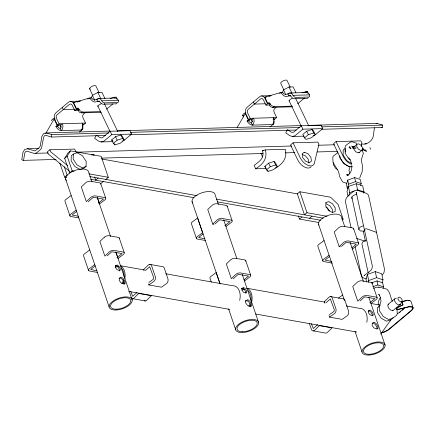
<?xml version="1.0" encoding="UTF-8"?>
<svg xmlns="http://www.w3.org/2000/svg" width="435" height="435" viewBox="0 0 435 435"><rect width="100%" height="100%" fill="white"/><g stroke="black" fill="none" stroke-linecap="round" stroke-linejoin="round"><path stroke-width="0.65" d="M351.763 165.561C352.198 169.362 350.887 173.908 347.076 175.49L348 175.251M378.26 305.136L378.292 302.01L379.608 298.633L380.397 297.736M73.276 154.115L73.189 159.112L76.908 164.789L82.258 167.818L86.103 166.431L86.19 161.434L82.471 155.757L77.12 152.728L73.276 154.115L71.231 155.833L71.144 160.83L74.864 166.507L80.214 169.536M332.666 212.416L332.71 210.007L330.024 205.907L326.158 203.721M339.855 155.937L339.822 157.813L343.541 163.489L348.892 166.518M345.232 149.569L345.167 153.321L348.886 158.998L350.496 159.906M379.543 307.659L379.489 310.78L383.208 316.457L388.558 319.486L390.206 318.893M396.405 298.247L394.692 298.867L394.654 301.091L396.307 303.614L398.688 304.957L400.396 304.337L402.092 301.439L402.119 299.856L400.939 298.057L399.248 297.1L398.03 297.54L398.003 299.122L399.178 300.922L400.874 301.879L402.092 301.439M370.294 149.346L370.321 148.079L369.734 147.791M333.487 162.712L333.319 164.577L335.57 168.312L337.549 169.552M38.905 148.433L27.378 148.765L24.626 149.537L22.93 152.5L21.75 159.803L23.582 160.368L24.757 153.066L25.605 151.581L26.981 151.195L33.919 153.337L48.258 152.989M35.371 153.359L36.736 152.712L40.509 149.542L41.532 148.183L43.625 137.21L44.473 135.725L45.849 135.339L51.341 137.036L51.732 134.605L108.701 132.969M374.578 127.721C373.322 131.702 374.388 136.715 371.457 140.054C368.896 143.033 365.569 144.773 361.577 144.007M321.933 129.282L382.294 127.547L382.686 125.117L377.194 123.42L308.018 125.405M361.148 146.242L361.92 142.984L360.903 140.864L336.081 141.576L333.563 143.691L340.681 158.536A9.994 5.693 50 0 0 352.339 166.697M347.728 180.101L346.483 184.478L347.358 188.529L348.604 184.152L347.728 180.101L354.65 177.61L360.327 179.497L361.202 183.548L360.669 185.424M363.655 193.167L364.008 191.927L362.698 185.848L356.265 183.711L348.419 186.533L347.005 191.492L348.033 196.25M348.848 195.707L349.729 192.607L348.419 186.533M382.131 282.929L383.012 279.83L381.696 273.751L375.264 271.614L367.417 274.436L366.004 279.395L366.574 282.027M368.2 282.369L368.733 280.51L367.417 274.436M383.175 288.095L383.534 286.844L382.659 282.793L376.982 280.907L371.316 282.94M378.918 307.692L381.044 301.015L380.114 296.73L378.716 294.185L379.646 295.343M350.028 166.594L348.973 170.308L349.767 173.978M359.636 178.143L362.263 171.395L362.328 165.034L361.235 159.998L363.361 153.321L362.034 149.732M388.477 304.108L387.705 305.734L388.7 308.246L390.875 310.166L392.957 310.378M91.051 98.196L92.383 95.401L97.848 92.481L101.98 92.367L104.987 98.642M282.206 92.715L283.538 89.92L289.003 87L293.136 86.886L295.871 92.595M364.938 230.615L363.883 231.094L360.468 230.98L358.799 229.403L359.859 227.277L363.024 225.852M82.541 124.666L83.645 124.638L82.384 125.693A4.997 2.849 50 0 1 81.111 130.027L61.253 130.598L60.237 128.477L61.052 126.922L60.791 125.035C63.853 120.995 63.309 129.744 61.253 130.598A4.997 2.849 50 0 1 55.908 126.454L57.17 125.394L58.823 125.345L57.567 126.406L55.908 126.454M273.778 120.756A4.997 2.849 50 0 1 272.267 124.551L252.409 125.117L251.392 122.996L252.208 121.441L251.947 119.554C255.008 115.514 254.464 124.263 252.409 125.117A4.997 2.849 50 0 1 247.064 120.973L248.325 119.913L249.978 119.87L248.722 120.925L247.064 120.973M96.07 135.606L94.612 138.319L98.462 141.032L101.105 141.951L113.018 141.614M287.519 129.586L285.768 132.838L289.618 135.557L292.26 136.476L304.174 136.133M45.653 133.583L54.119 119.032L55.218 119.005M237.146 127.52L245.275 113.557L248.325 119.913M402.027 301.515L407.04 300.28L410.118 300.52L411.108 301.792L413.25 308.083L411.983 310.171L388.401 329.991L384.344 332.112L381.479 332.655M74.189 171.221L72.183 170.863L69.665 172.978L64.674 158.302L67.947 152.979L70.465 150.863L101.17 156.339L108.31 177.301L105.792 179.416M64.674 158.302L67.186 156.187L70.465 150.863M51.45 120.636L52.325 119.348L54.56 118.021M243.475 116.977L242.605 115.161L243.48 113.872L245.715 112.545M92.693 95.325L89.496 88.664L90.377 87.375L92.611 86.048L94.89 85.456L95.885 85.951L99.082 92.617M97.788 106.526L98.729 105.145L101.127 103.726M288.943 101.05L289.884 99.669L292.282 98.245M380.728 334.134L390.331 320.579A9.994 5.693 50 0 0 391 318.937M382.354 275.023L384.127 272.212L384.431 268.89L368.635 195.815L368.102 194.619L366.797 193.466L356.956 190.193M145.372 270.603L149.716 266.737L153.751 277.791L153.229 279.324L148.857 282.44M137.014 292.445L132.67 296.311L130.756 291.499M326 302.793L330.344 298.927L334.385 309.981L333.857 311.514L329.485 314.63M317.648 324.635L313.303 328.501L311.389 323.689M88.147 201.802L93.269 197.267L103.486 199.089L98.424 203.15M104.297 237.254L99.865 241.425L104.857 256.101L109.294 251.93A3.453 1.599 -18.8 0 1 114.084 250.419L123.23 252.044A3.453 1.599 -18.8 0 1 123.371 254.437L118.07 258.455L116.118 252.713M107.184 255.856L111.822 251.767L122.045 253.589L116.977 257.656M227.157 206.734A3.453 1.599 -18.8 0 0 226.124 205.402L216.978 203.77A3.453 1.599 -18.8 0 0 212.188 205.282L207.751 209.452L212.748 224.128L217.179 219.958A3.453 1.599 -18.8 0 1 221.97 218.446L231.115 220.077A3.453 1.599 -18.8 0 1 231.257 222.47L225.961 226.483M215.069 223.884L219.713 219.8L229.93 221.622L224.868 225.683M233.144 278.84L238.266 274.3L248.488 276.122L243.937 279.797M353.601 229.267A3.453 1.599 -18.8 0 0 352.562 227.935L343.416 226.303A3.453 1.599 -18.8 0 0 338.631 227.82L334.194 231.985L339.186 246.661L343.623 242.491A3.453 1.599 -18.8 0 1 348.413 240.979L357.559 242.61A3.453 1.599 -18.8 0 1 357.7 245.003L352.399 249.016M341.513 246.417L346.151 242.333L356.374 244.155L351.828 247.825M360.066 300.922L364.709 296.833L374.926 298.655L369.864 302.722M265.502 149.874L262.533 150.581C264.665 158.248 259.668 161.211 254.089 165.414L255.715 168.807C263.061 164.109 267.454 158.797 265.502 149.874L285.36 149.303C287.312 158.226 282.919 163.544 275.572 168.242M78.996 109.201L76.348 109.277L73.705 103.764A4.997 3.741 88.4 0 0 68.529 102.165L55.952 112.736A4.997 3.741 88.4 0 0 54.837 119.62L57.48 125.133L59.057 123.812L85.532 123.051L82.884 117.537L82.628 115.65L83.444 114.095L85.38 112.469M59.057 123.812L56.409 118.298L56.153 116.411L56.969 114.856L69.546 104.286L70.954 103.97L72.134 105.085L74.776 110.599L76.348 109.277M97.962 99.191L94.199 99.936L92.731 99.349L91.524 97.864L89.871 97.913L73.613 102.649L76.663 109.011L77.919 107.956A4.997 2.849 50 0 0 83.264 112.099L100.474 111.605M74.776 110.599L78.088 110.501L79.268 109.511M76.054 152.043L74.63 149.075L49.807 149.787L47.295 151.897L48.312 154.017L69.486 171.276M85.532 123.051L83.96 124.372L82.634 124.41M79.377 132.033L82.492 129.412M106.58 109.169L112.817 103.927M122.556 140.967L123.622 140.69L131.582 134.078L129.956 130.685L110.098 131.256L102.818 137.373L101.344 137.977L99.827 137.509L96.858 135.41M59.856 163.168L64.636 177.203L67.153 175.093L64.326 166.795M111.703 139.907L115.52 136.699L120.897 134.997L122.469 136.498L124.138 139.978L120.321 143.186L114.938 144.888L113.372 143.381L111.703 139.907L112.486 140.657M113.372 143.381L117.189 140.179L122.567 138.477L124.138 139.978M86.103 166.431L84.058 168.149L80.763 169.34M98.207 178.062L95.689 180.177L94.607 177.001M100.762 183.641L103.28 181.531M270.151 103.72L267.503 103.796L264.861 98.283A4.997 3.741 88.4 0 0 259.684 96.684L247.107 107.255A4.997 3.741 88.4 0 0 245.992 114.139L248.641 119.652L250.212 118.331L276.687 117.57L274.045 112.056L273.784 110.169L274.599 108.614L276.051 107.396M250.212 118.331L247.569 112.817L247.308 110.93L248.124 109.375L260.701 98.805L262.109 98.489L263.289 99.604L265.932 105.118L267.503 103.796M289.117 93.71L285.355 94.455L283.886 93.868L282.679 92.383L281.026 92.432L264.768 97.168L267.819 103.53L269.08 102.475A4.997 2.849 50 0 0 274.42 106.618L292.293 106.107M265.932 105.118L269.243 105.02L270.423 104.03M273.963 119.859L274.8 119.157L273.147 119.206M276.687 117.57L275.116 118.891L273.131 118.951M270.01 126.987L273.648 123.931M297.736 103.688L304.495 98.011M313.178 135.628L314.777 135.209L322.737 128.602L321.112 125.209L301.254 125.775L293.978 131.892L292.499 132.496L290.982 132.028L288.013 129.934M264.828 166.387L268.645 163.179L274.023 161.483L275.594 162.984L277.258 166.458L273.446 169.666L268.063 171.368L266.492 169.867L264.828 166.387L265.611 167.138M306.675 131.218L302.858 134.426L304.527 137.906L306.099 139.407L311.476 137.705L315.293 134.497L313.624 131.022L312.058 129.516L306.675 131.218L308.344 134.698L304.527 137.906M293.06 142.81L300.177 157.655A9.994 5.693 50 0 0 308.17 165.43A9.994 5.693 50 0 0 314.418 163.082L318.898 144.219L317.882 142.098L293.06 142.81L290.542 144.926L297.66 159.77A9.994 5.693 50 0 0 304.538 167.045A9.994 5.693 50 0 0 311.155 166.774M266.492 169.867L270.309 166.659L275.692 164.957L277.258 166.458M345.254 148.324L343.21 150.042L343.123 155.039L346.842 160.711L351.659 163.44M342.122 219.996L343.128 219.148L338.136 204.472L330.573 197.218L299.867 191.748L297.35 193.863L304.489 214.825L307.001 212.71L327.076 216.287M353.65 147.084L356.771 144.463L358.435 143.778L360.816 145.067L362.513 147.574L362.534 149.83L358.891 152.892M298.377 215.874L299.459 219.055L301.972 216.94M309.557 218.288L312.074 216.179M354.079 190.905C350.697 194.032 344.694 196.865 345.586 202.433L351.04 227.679M379.576 305.783L377.531 307.501L377.444 312.499L381.163 318.175L386.514 321.204L390.358 319.812M387.982 304.505L394.692 298.867M392.653 310.846L400.396 304.337M390.037 320.16L393.099 317.588M396.671 314.587L404.833 307.724M399.591 312.499L400.613 311.639M402.152 310.345L403.691 309.051M396.774 315.206L391.609 319.045M131.582 134.078L111.724 134.649L103.764 141.261L101.105 141.951M322.737 128.602L302.88 129.168L294.919 135.78L292.26 136.476M71.166 195.445L65.864 199.458A3.453 1.599 -18.8 0 0 65.016 201.313L70.013 215.988M76.158 210.121L70.856 214.134A3.453 1.599 -18.8 0 0 71.003 216.527L78.838 217.924M76.734 211.307L72.188 214.982L78.392 216.304M89.719 249.951L84.417 253.964A3.453 1.599 -18.8 0 0 83.569 255.818L88.566 270.494M94.716 264.621L89.414 268.64A3.453 1.599 -18.8 0 0 89.556 271.032L97.396 272.424M95.287 265.812L90.741 269.488L96.945 270.809M203.178 233.84L198.632 237.515L204.831 238.837M244.513 280.988L249.815 276.97A3.453 1.599 -18.8 0 0 249.674 274.577L240.528 272.952A3.453 1.599 -18.8 0 0 235.737 274.463L231.3 278.634L226.303 263.958L230.74 259.787A3.453 1.599 -18.8 0 1 235.531 258.276L244.677 259.907A3.453 1.599 -18.8 0 1 245.715 261.239M324.048 240.511L318.746 244.524A3.453 1.599 -18.8 0 0 317.903 246.379L322.895 261.054M329.045 255.187L323.743 259.2A3.453 1.599 -18.8 0 0 323.885 261.593L332.378 263.104M329.621 256.373L325.07 260.048L331.927 261.489M338.365 298.225L342.606 295.017M370.957 303.521L376.259 299.503A3.453 1.599 -18.8 0 0 376.112 297.11L366.966 295.485A3.453 1.599 -18.8 0 0 362.181 296.996L357.744 301.167L352.747 286.491L357.184 282.32A3.453 1.599 -18.8 0 1 361.974 280.809L371.12 282.44A3.453 1.599 -18.8 0 1 372.153 283.772M117.026 103.187L116.156 103.84L102.916 104.221L101.447 103.633L99.066 101.034L95.216 102.056A4.997 2.849 50 0 1 89.871 97.913M308.181 97.706L307.311 98.364L294.071 98.74L292.603 98.152L290.221 95.559L286.371 96.575A4.997 2.849 50 0 1 281.026 92.432M148.591 283.876L148.873 284.93L153.914 281.342A3.453 2.344 -79.9 0 0 155.262 276.524L151.652 265.91A3.453 2.344 -79.9 0 0 148.351 265.002L143.653 269.597L144.056 270.548M329.083 315.544L329.507 317.12L334.548 313.532A3.453 2.344 -79.9 0 0 335.896 308.714L332.28 298.1A3.453 2.344 -79.9 0 0 328.985 297.192L324.287 301.787L324.885 303.211M337.859 152.652L333.243 156.116L332.791 157.546L333.009 162.342L338.571 171.58L339.659 176.615L342.03 180.927L342.965 182.086L346.749 183.342M413.25 308.083L412.26 306.811L409.183 306.566L398.525 309.193L396.916 309.144L396.66 308.578L397.78 307.54L402.837 304.821L397.476 307.425L396.149 308.654L396.486 309.41L398.389 309.47L409.03 306.849L411.858 307.066L412.744 308.208L411.564 310.155L388.102 329.877L384.257 331.883L381.669 332.373M366.134 240.229L362.969 241.653L361.909 243.779L368.2 272.903M373.654 288.405L376.291 287.22L379.135 287.312M115.28 266.296L116.395 265.801L118.043 267.139L119.266 269.287L119.353 270.989M118.989 278.645L120.538 277.96L122.561 279.602L124.067 282.25L124.176 284.349M241.724 288.829L242.839 288.334L244.486 289.672L245.71 291.82L245.77 292.956M245.432 301.178L246.977 300.493L249.005 302.14L250.511 304.783L250.593 306.354M368.162 311.362L369.282 310.867L370.924 312.205L372.153 314.353L372.208 315.489M372.387 323.482L373.42 323.026L375.443 324.673L376.955 327.316L377.031 328.887M354.911 146.513L353.834 146.954L353.856 149.14L355.498 151.57L357.804 152.821L359.424 152.158M362.534 149.83L360.865 150.51L358.489 149.221L356.792 146.72L356.771 144.463M78.104 110.528L79.523 112.268L81.421 112.855L83.264 112.099M269.243 105.02L270.679 106.787L272.576 107.374L274.42 106.618M348.604 184.152L355.525 181.661L361.202 183.548M349.729 192.607L357.575 189.785L364.008 191.927M368.733 280.51L376.579 277.688L383.012 279.83M372.822 286.768L377.857 284.958L383.534 286.844M308.344 134.698L313.722 132.996L315.293 134.497M77.218 102.035L79.17 101.464M87.625 99.001L89.572 98.435M110.142 98.527L114.693 97.201L116.346 97.152A4.997 2.849 50 0 1 116.923 99.283M269.026 96.363L270.978 95.798M279.433 93.329L281.38 92.764M301.944 92.856L305.849 91.72L307.501 91.671A4.997 2.849 50 0 1 308.029 93.313M306.202 92.051L307.501 91.671M109.99 131.082L46.24 132.909L43.495 133.681L41.798 136.644L40.308 145.866L39.493 147.421L35.039 150.912L27.378 148.765M376.09 123.73L377.194 123.42M402.505 301.64L406.888 300.558M93.014 155.067L94.205 154.784L91.557 154.86M98.484 98.473L115.03 98A4.997 3.741 88.4 0 1 118.363 100.354L118.597 101.866L117.727 102.519L104.487 102.899L103.019 102.312L101.817 100.828A4.997 3.741 88.4 0 0 96.635 99.229L97.652 101.35L99.642 101.29M289.639 92.998L306.186 92.519A4.997 3.741 88.4 0 1 309.519 94.873L309.753 96.385L308.883 97.043L295.642 97.418L294.174 96.831L292.972 95.347A4.997 3.741 88.4 0 0 287.796 93.748L288.813 95.869L290.797 95.814M70.372 101.409L80.557 101.116M261.527 95.928L271.032 95.656M101.817 100.828L118.363 100.354M292.972 95.347L309.519 94.873M73.613 102.649L74.717 102.616M264.768 97.168L266.427 97.125M76.663 109.011L78.316 108.962M267.819 103.53L269.477 103.481M74.798 109.239L63.254 109.571L62.238 107.45M265.274 103.78L254.41 104.09L253.393 101.969M81.421 112.855L101.279 112.284M272.576 107.374L292.434 106.803M57.48 125.133L60.791 125.035M248.641 119.652L251.947 119.554M117.45 130.864L301.237 125.595M130.402 132.349L299.949 127.488M321.65 126.868L382.686 125.117M51.341 137.036L105.596 135.481M130.011 134.779L296.164 130.016M76.739 152.174L291.722 146.008M318.17 145.252L334.45 144.784M262.533 150.581L263.855 150.548M23.582 160.368L56.131 159.433M101.572 158.133L262.979 153.506M285.355 152.864L294.848 152.593M317.229 151.951L337.576 151.364M255.715 168.807L266.302 168.503M364.867 143.849L366.324 143.871M364.041 275.447L364.622 275.464L364.079 275.6C366.895 272.886 372.795 270.869 372.349 266.1L356.26 192.531L356.613 192.961L356.14 192.602M408.019 300.645L409.716 300.781M212.748 224.128L213.976 224.264M339.186 246.661L340.415 246.803M356.075 147.248L352.263 146.677L353.122 146.965L351.534 146.051M362.431 148.204L363.703 148.395M355.999 148.71L352.823 148.237L352.448 147.199M362.355 149.662L364.264 149.95L366.308 151.282L365.743 149.727M101.763 159.003L297.589 193.901M88.909 173.842L108.31 177.301M341.79 218.908L343.128 219.148M89.735 176.556L197.12 195.69M216.499 199.143L323.221 218.163M90.567 179.263L193.934 197.686M217.326 201.856L320.704 220.279M64.636 177.203L66.642 177.562M299.459 219.055L318.86 222.508M205.282 240.457L197.446 239.06A3.453 1.599 -18.8 0 1 197.3 236.667L202.601 232.654L197.604 217.978L192.303 221.991A3.453 1.599 -18.8 0 0 191.46 223.846L196.457 238.521M371.158 303.505L380.478 305.163M149.667 264.344L162.309 266.601A3.453 2.344 -79.9 0 1 164.294 268.161L167.905 278.775A3.453 2.344 -79.9 0 1 166.556 283.593L161.521 287.182L148.873 284.93M330.301 296.534L342.943 298.791A3.453 2.344 -79.9 0 1 344.928 300.351L348.538 310.965A3.453 2.344 -79.9 0 1 347.19 315.783L342.149 319.372L329.507 317.12M120.294 265.693L144.376 269.988M165.784 273.8L232.681 285.724A12.071 8.194 -79.9 0 1 239.68 300.329M246.612 288.204L324.88 302.156M346.287 305.968L359.663 308.355A12.071 8.194 -79.9 0 1 366.808 322.33M128.706 291.401L229.718 309.405M255.688 314.032L356.705 332.035M132.719 298.704L145.361 300.955M313.352 330.894L325.994 333.145A3.453 2.344 -79.9 0 0 327.31 332.492L332.008 327.898L319.361 325.646L314.668 330.236A3.453 2.344 -79.9 0 1 311.368 329.328L309.454 323.711M348.462 175.131L346.581 174.723L347.842 175.142M378.716 286.98L387.052 289.237C390.434 292.521 390.369 297.388 392.326 301.314M381.071 127.172L382.294 127.547M46.24 132.909L51.732 134.605M356.934 143.387L352.1 141.777L350.67 141.968L347.391 144.224L345.504 145.812L345.058 147.242L345.27 152.038M356.602 238.396L365.21 241.262M366.297 278.878C364.389 278.308 361.876 277.796 361.382 275.507L355.205 246.944M364.264 149.95L363.399 149.662L366.308 151.282M251.392 122.996L249.924 122.409L248.722 120.925M302.368 154.577L305.392 155.79L308.371 159.46L308.948 163.201M60.237 128.477L58.768 127.89L57.567 126.406M242.605 115.161L243.595 115.656M89.496 88.664L90.491 89.159M325.853 207.087L327.506 208.022L329.523 211.1M67.871 165.795L50.824 151.902L49.807 149.787M376.536 232.35L366.379 228.739L364.834 229.147L364.486 229.724L364.807 230.061M348.772 157.606L350.833 161.271L351.355 163.674M336.081 141.576L343.199 156.421A9.994 5.693 50 0 0 351.806 164.408M312.058 129.516L313.722 132.996M290.237 87.136L287.04 80.475L286.051 79.98L283.767 80.567L281.532 81.894L280.651 83.183L283.848 89.849M295.756 98.647L308.828 125.911M289.003 87L292.015 93.28M301.254 125.775L302.88 129.168M289.079 100.751L301.281 126.194M283.538 89.92L285.73 94.487M274.023 161.483L275.692 164.957M251.229 119.549L252.322 121.833M268.645 163.179L270.309 166.659M260.908 153.327L262.648 156.959M267.509 170.21L268.063 171.368M120.897 134.997L122.567 138.477M104.308 103.519L117.673 131.386M97.848 92.481L100.86 98.761M115.52 136.699L117.189 140.179M110.098 131.256L111.724 134.649M97.63 105.623L110.12 131.674M92.383 95.401L94.846 100.534M114.383 143.724L114.938 144.888M59.796 124.459L61.166 127.314M54.119 119.032L57.17 125.394M401.75 301.216L403.033 304.989M401.771 301.678L402.837 304.821M353.552 228.473L358.549 243.149M372.11 282.978L377.101 297.649M344.841 226.88L341.557 217.244A12.071 5.59 -18.8 0 0 328.093 215.407A12.071 5.59 -18.8 0 0 318.855 225.096M350.088 242.3L363.432 281.499M368.782 297.138L385.089 345.118A12.071 5.59 -18.8 0 1 368.472 355.096A12.071 5.59 -18.8 0 1 367.091 345.379A12.071 5.59 -18.8 0 1 385.089 345.118M318.48 224.068L344.509 300.536M355.009 331.383L362.012 351.942M299.867 191.748L307.001 212.71M227.113 205.94L232.105 220.616M245.666 260.445L250.663 275.116M218.397 204.347L215.113 194.711A12.071 5.59 -18.8 0 0 201.084 193.075A12.071 5.59 -18.8 0 0 192.77 203.02M223.644 219.767L236.77 258.325M242.241 274.393L258.646 322.585A12.071 5.59 -18.8 0 1 242.029 332.563A12.071 5.59 -18.8 0 1 240.647 322.846A12.071 5.59 -18.8 0 1 258.646 322.585M192.036 201.535L220.039 283.789M228.571 308.85L235.569 329.409M220.072 283.968L216.162 272.484L210.861 276.497A3.453 1.599 -18.8 0 0 210.013 278.351L211.318 282.179M100.67 183.407L105.661 198.083M119.223 237.912L124.22 252.583M97.342 197.566L99.517 203.95L104.819 199.937A3.453 1.599 -18.8 0 0 104.677 197.539L95.531 195.913A3.453 1.599 -18.8 0 0 90.741 197.425L86.304 201.595L81.307 186.919L85.744 182.749A3.453 1.599 -18.8 0 1 90.534 181.237L99.68 182.869A3.453 1.599 -18.8 0 1 100.713 184.201M91.954 181.814L88.675 172.173A12.071 5.59 -18.8 0 0 74.646 170.542A12.071 5.59 -18.8 0 0 66.327 180.487M97.424 197.881L110.55 236.433M115.797 251.854L132.207 300.052A12.071 5.59 -18.8 0 1 115.59 310.03A12.071 5.59 -18.8 0 1 114.204 300.313A12.071 5.59 -18.8 0 1 132.207 300.052M67.186 156.187L72.183 170.863M65.593 179.002L109.125 306.876M356.265 183.711L357.575 189.785M375.264 271.614L376.579 277.688M354.65 177.61L355.525 181.661M376.982 280.907L377.857 284.958M363.241 231.018L365.384 240.941M351.79 196.973L358.799 229.403M305.849 91.72L306.006 92.731M114.693 97.201L114.845 98.207M397.008 308.975L397.22 313.771M130.962 297.643A3.453 2.344 -79.9 0 0 134.034 298.046L138.732 293.451L151.375 295.708L146.677 300.302A3.453 2.344 -79.9 0 1 144.268 300.65M119.272 238.706A3.453 1.599 -18.8 0 0 118.233 237.374L109.087 235.743A3.453 1.599 -18.8 0 0 104.297 237.254M121.055 267.906A10.57 7.177 -79.9 0 1 124.078 276.769M123.567 279.797A10.57 7.177 -79.9 0 1 121.811 283.767M115.612 267.166A10.57 7.177 -79.9 0 1 118.755 266.791M120.609 265.883A12.071 8.194 -79.9 0 1 124.883 278.563M124.051 281.646A12.071 8.194 -79.9 0 1 122.991 283.924M115.759 265.616A12.071 8.194 -79.9 0 1 117.015 265.285M248.042 290.531A10.57 7.177 -79.9 0 1 250.93 300.596M250.174 303.608A10.57 7.177 -79.9 0 1 248.793 306.398M241.963 290.112A10.57 7.177 -79.9 0 1 244.503 289.335M247.02 288.247A12.071 8.194 -79.9 0 1 251.599 302.455M250.571 305.386A12.071 8.194 -79.9 0 1 249.978 306.555M241.496 288.856A12.071 8.194 -79.9 0 1 243.377 288.046M352.073 198.838A4.997 2.795 -12.2 0 1 356.89 194.314M82.22 123.143A4.997 3.741 88.4 0 1 81.111 130.027M273.376 117.667A4.997 3.741 88.4 0 1 272.267 124.551M325.897 202.612L325.831 206.223L328.523 210.317L332.383 212.508L335.162 211.502L335.227 207.892L332.541 203.797L328.675 201.606L325.897 202.612M115.666 265.752L115.514 267.655L116.977 269.608L119.195 270.461L120.299 270.2L120.212 268.493L118.983 266.345L117.341 265.007L115.666 265.752M119.418 278.085L119.233 280.428L121.033 282.826L123.763 283.876L125.117 283.555L125.014 281.456L123.502 278.813L121.479 277.166L119.418 278.085M242.105 288.285L241.958 290.188L243.421 292.141L245.639 292.994L246.737 292.733L246.65 291.026L245.427 288.878L243.785 287.54L242.105 288.285M245.862 300.618L245.672 302.961L247.471 305.359L250.207 306.409L251.56 306.088L251.452 303.989L249.946 301.346L247.923 299.699L245.862 300.618M368.548 310.818L368.396 312.721L369.859 314.674L372.083 315.527L373.181 315.266L373.094 313.559L371.871 311.411L370.223 310.073L368.548 310.818M372.3 323.151L372.115 325.494L373.915 327.892L376.65 328.942L378.004 328.621L377.895 326.522L376.389 323.879L374.366 322.232L372.3 323.151M349.843 146.677L349.109 147.715L351.045 148.487L350.409 148.232L349.843 146.677M304.282 152.223L302.124 153.838L302.7 157.579L305.68 161.254L309.307 162.706L311.465 161.086L310.889 157.345L307.909 153.675L304.282 152.223M116.221 309.214A10.57 4.899 -18.8 0 0 130.772 300.476A10.57 4.899 -18.8 0 0 115.009 300.705A10.57 4.899 -18.8 0 0 116.221 309.214M369.103 354.28A10.57 4.899 -18.8 0 0 383.654 345.542A10.57 4.899 -18.8 0 0 367.89 345.771A10.57 4.899 -18.8 0 0 369.103 354.28M242.659 331.747A10.57 4.899 -18.8 0 0 257.215 323.009A10.57 4.899 -18.8 0 0 241.447 323.238A10.57 4.899 -18.8 0 0 242.659 331.747"/></g></svg>
